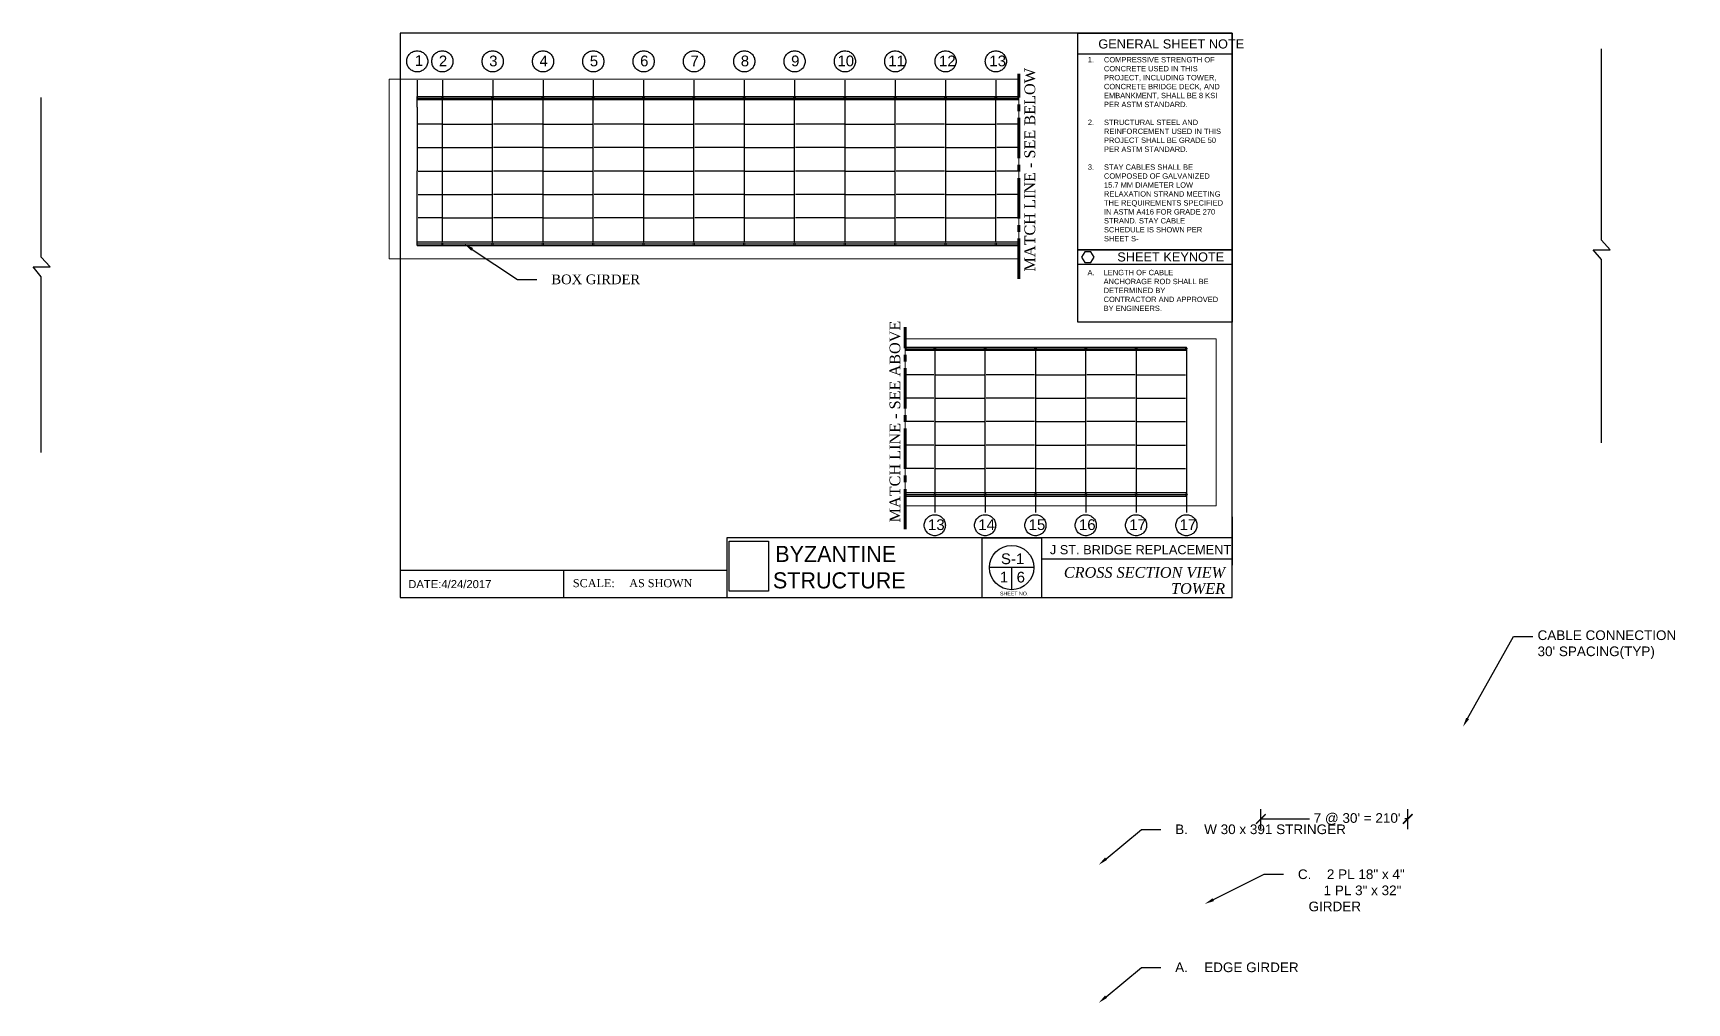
# Paper-space layout 'Layout1' of a CAD drawing. Header units: feet. Extents: x -70 to 24, y -8 to 342.
# Drawn here: x -6.84 to 23.97, y -7.55 to 10.52 of the extents above; entities outside this region: 4.
# The model-space entities are those that its viewports show. They can reach past a viewport. Long polylines and large blocks are cut down to what shows.
import ezdxf
from ezdxf import colors
from ezdxf.entities.mleader import LeaderData, LeaderLine
from ezdxf.enums import TextEntityAlignment as Align
from ezdxf.math import Vec2, Vec3

# ---------------------------------------------------------------- set-up
doc = ezdxf.new("R2010")
doc.units = ezdxf.units.FT
doc.header["$MEASUREMENT"] = 0
doc.header["$XCLIPFRAME"] = 2
doc.linetypes.add('ACAD_ISO03W100', pattern=[30, 12, -18])
doc.linetypes.add('CENTER2', pattern=[1.125, 0.75, -0.125, 0.125, -0.125])
doc.styles.add('Annotative', font='arial.ttf')
doc.styles.add('Bridge 122L', font='times.ttf')
doc.styles.get("Standard").update_dxf_attribs({"font": 'arial.ttf'})
doc.dimstyles.new('Bridge 122L', dxfattribs={"dimtxt": 0.18, "dimasz": 0.18, "dimexe": 0.18, "dimexo": 0.0625, "dimgap": 0.09, "dimtad": 0, "dimtih": 1, "dimtoh": 1, "dimzin": 0, "dimdsep": 46, "dimlunit": 3, "dimtxsty": 'Annotative', "dimblk": 'ARCHTICK', "dimcen": 0.09, "dimadec": 1, "dimazin": 0, "dimtfac": 1, "dimtofl": 0, "dimtmove": 0, "dimatfit": 3, "dimfxl": 1, "dimtolj": 1, "dimtzin": 0, "dimarcsym": 0})
picture_1 = doc.add_image_def('image1.jpg', size_in_pixel=(215, 288))

# ---------------------------------------------------------------- blocks, each defined once
blk = doc.blocks.new('_ArchTick')
at = {"color": 0, "linetype": 'ByBlock', "const_width": 0.15}
blk.add_lwpolyline([(-0.5, -0.5), (0.5, 0.5)], dxfattribs=at)
blk = doc.blocks.new('*D1')
at = {"color": 0, "linetype": 'Continuous', "lineweight": -2, "transparency": 16777216}
for p, q in [((16.037, -4.319), (16.037, -3.947)), ((18.771, -4.319), (18.771, -3.947)), ((16.037, -4.127), (16.942, -4.127)), ((18.771, -4.127), (18.715, -4.127))]:
    blk.add_line(p, q, dxfattribs=at)
at = {"layer": 'Defpoints', "color": 0, "linetype": 'CENTER2', "transparency": 16777216}
for p in [(18.771, -4.127), (16.037, -4.381), (18.771, -4.381)]:
    blk.add_point(p, dxfattribs=at)
at = {"color": 0, "linetype": 'CENTER2', "lineweight": -2, "transparency": 16777216, "xscale": 0.18, "yscale": 0.18, "zscale": 0.18, "rotation": 180}
blk.add_blockref('_ArchTick', (16.037, -4.127), dxfattribs=at)
at = {"color": 0, "linetype": 'CENTER2', "lineweight": -2, "transparency": 16777216, "xscale": 0.18, "yscale": 0.18, "zscale": 0.18}
blk.add_blockref('_ArchTick', (18.771, -4.127), dxfattribs=at)
at = {"color": 0, "linetype": 'CENTER2', "transparency": 16777216, "insert": (17.829, -4.127), "char_height": 0.18, "attachment_point": 5, "style": 'Annotative'}
blk.add_mtext("\\A1;7 @ 30' = 210'", dxfattribs=at)
blk = doc.blocks.new('Sheet Number')
for p, q in [((11.806, 0.557), (10.98, 0.557)), ((11.393, 0.557), (11.393, 0.144))]:
    blk.add_line(p, q)
blk.add_circle((11.393, 0.557), 0.413)
for tag, p in [('S-1', (11.411, 0.721)), ('1', (11.251, 0.38))]:
    blk.add_attdef(tag, text='', height=0.2).set_placement(p, align=Align.MIDDLE)
at = {"style": 'Annotative'}
blk.add_attdef('6', text='', height=0.2, dxfattribs=at).set_placement((11.563, 0.379), align=Align.MIDDLE)
blk = doc.blocks.new('*D6')
at = {"color": 0, "linetype": 'Continuous', "lineweight": -2, "transparency": 16777216}
for p, q in [((2.037, 342.009), (0.631, 342.009)), ((0.811, 342.009), (0.811, 341.743)), ((2.037, 341.115), (0.631, 341.115)), ((0.811, 341.115), (0.811, 341.382))]:
    blk.add_line(p, q, dxfattribs=at)
at = {"layer": 'Defpoints', "color": 0, "transparency": 16777216}
for p in [(2.1, 342.009), (0.811, 341.115), (2.1, 341.115)]:
    blk.add_point(p, dxfattribs=at)
at = {"color": 0, "lineweight": -2, "transparency": 16777216, "xscale": 0.18, "yscale": 0.18, "zscale": 0.18}
for p, rotation in [((0.811, 342.009), 90), ((0.811, 341.115), 270)]:
    blk.add_blockref('_ArchTick', p, dxfattribs=dict(at, rotation=rotation))
at = {"color": 0, "transparency": 16777216, "insert": (0.811, 341.562), "char_height": 0.18, "attachment_point": 5, "style": 'Annotative'}
blk.add_mtext("\\A1;14'", dxfattribs=at)
blk = doc.blocks.new('*D7')
at = {"color": 0, "linetype": 'Continuous', "lineweight": -2, "transparency": 16777216}
for p, q in [((2.037, 341.115), (0.631, 341.115)), ((0.811, 341.115), (0.811, 340.848)), ((2.037, 340.221), (0.631, 340.221)), ((0.811, 340.221), (0.811, 340.488))]:
    blk.add_line(p, q, dxfattribs=at)
at = {"layer": 'Defpoints', "color": 0, "transparency": 16777216}
for p in [(2.1, 341.115), (0.811, 340.221), (2.1, 340.221)]:
    blk.add_point(p, dxfattribs=at)
at = {"color": 0, "lineweight": -2, "transparency": 16777216, "xscale": 0.18, "yscale": 0.18, "zscale": 0.18}
for p, rotation in [((0.811, 341.115), 90), ((0.811, 340.221), 270)]:
    blk.add_blockref('_ArchTick', p, dxfattribs=dict(at, rotation=rotation))
at = {"color": 0, "transparency": 16777216, "insert": (0.811, 340.668), "char_height": 0.18, "attachment_point": 5, "style": 'Annotative'}
blk.add_mtext("\\A1;14'", dxfattribs=at)
blk = doc.blocks.new('*D8')
at = {"color": 0, "linetype": 'Continuous', "lineweight": -2, "transparency": 16777216}
for p, q in [((-68.509, 334.52), (-69.915, 334.52)), ((-69.735, 334.52), (-69.735, 334.253)), ((-69.735, 333.626), (-69.735, 333.892)), ((-68.509, 333.626), (-69.915, 333.626))]:
    blk.add_line(p, q, dxfattribs=at)
at = {"layer": 'Defpoints', "color": 0, "transparency": 16777216}
for p in [(-68.447, 334.52), (-69.735, 333.626), (-68.447, 333.626)]:
    blk.add_point(p, dxfattribs=at)
at = {"color": 0, "lineweight": -2, "transparency": 16777216, "xscale": 0.18, "yscale": 0.18, "zscale": 0.18}
for p, rotation in [((-69.735, 334.52), 90), ((-69.735, 333.626), 270)]:
    blk.add_blockref('_ArchTick', p, dxfattribs=dict(at, rotation=rotation))
at = {"color": 0, "transparency": 16777216, "insert": (-69.735, 334.073), "char_height": 0.18, "attachment_point": 5, "style": 'Annotative'}
blk.add_mtext("\\A1;14'", dxfattribs=at)
blk = doc.blocks.new('*D9')
at = {"color": 0, "linetype": 'Continuous', "lineweight": -2, "transparency": 16777216}
for p, q in [((-68.509, 333.626), (-69.915, 333.626)), ((-69.735, 333.626), (-69.735, 333.359)), ((-69.735, 332.731), (-69.735, 332.998)), ((-68.509, 332.731), (-69.915, 332.731))]:
    blk.add_line(p, q, dxfattribs=at)
at = {"layer": 'Defpoints', "color": 0, "transparency": 16777216}
for p in [(-68.447, 333.626), (-69.735, 332.731), (-68.447, 332.731)]:
    blk.add_point(p, dxfattribs=at)
at = {"color": 0, "lineweight": -2, "transparency": 16777216, "xscale": 0.18, "yscale": 0.18, "zscale": 0.18}
for p, rotation in [((-69.735, 333.626), 90), ((-69.735, 332.731), 270)]:
    blk.add_blockref('_ArchTick', p, dxfattribs=dict(at, rotation=rotation))
at = {"color": 0, "transparency": 16777216, "insert": (-69.735, 333.178), "char_height": 0.18, "attachment_point": 5, "style": 'Annotative'}
blk.add_mtext("\\A1;14'", dxfattribs=at)

msp = doc.modelspace()

# ---------------------------------------------------------------- linework, layer by layer
for p, q in [((4524, 21397), (10824, 21397)), ((4524, 21320), (4524, 21397)), ((4524, 21397), (4524, 21373)), ((4524, 21385), (10824, 21385)), ((4524, 21374), (10824, 21374)), ((4524, 21373), (4524, 21374)), ((4524, 21320), (4524, 21092)), ((4704, 21374), (4704, 20354)), ((5064, 20354), (5064, 21374)), ((5424, 21374), (5424, 20354)), ((5784, 20354), (5784, 21374)), ((6144, 21374), (6144, 20354)), ((6504, 20354), (6504, 21374)), ((6864, 21374), (6864, 20354)), ((7224, 20354), (7224, 21374)), ((7584, 21374), (7584, 20354)), ((7944, 20354), (7944, 21374)), ((8304, 21374), (8304, 20354)), ((8664, 20354), (8664, 21374)), ((9024, 21374), (9024, 20354)), ((9384, 20354), (9384, 21374)), ((9744, 21374), (9744, 20354)), ((10104, 20354), (10104, 21374)), ((10464, 21374), (10464, 20354)), ((10824, 21374), (10824, 21397)), ((10824, 21374), (10824, 20354)), ((4698, 21199), (4531, 21199)), ((4711, 21199), (5058, 21199)), ((5418, 21199), (5071, 21199)), ((5431, 21199), (5778, 21199)), ((6138, 21199), (5791, 21199)), ((6151, 21199), (6498, 21199)), ((6858, 21199), (6511, 21199)), ((6871, 21199), (7218, 21199)), ((7578, 21199), (7231, 21199)), ((7591, 21199), (7938, 21199)), ((8298, 21199), (7951, 21199)), ((8311, 21199), (8658, 21199)), ((9018, 21199), (8671, 21199)), ((9031, 21199), (9378, 21199)), ((9738, 21199), (9391, 21199)), ((9751, 21199), (10098, 21199)), ((10458, 21199), (10111, 21199)), ((10471, 21199), (10818, 21199)), ((4524, 21092), (4524, 20864)), ((4531, 21031), (4698, 21031)), ((4711, 21031), (5058, 21031)), ((5418, 21031), (5071, 21031)), ((5431, 21031), (5778, 21031)), ((6138, 21031), (5791, 21031)), ((6151, 21031), (6498, 21031)), ((6858, 21031), (6511, 21031)), ((6871, 21031), (7218, 21031)), ((7578, 21031), (7231, 21031)), ((7591, 21031), (7938, 21031)), ((8298, 21031), (7951, 21031)), ((8311, 21031), (8658, 21031)), ((9018, 21031), (8671, 21031)), ((9031, 21031), (9378, 21031)), ((9738, 21031), (9391, 21031)), ((9751, 21031), (10098, 21031)), ((10458, 21031), (10111, 21031)), ((10471, 21031), (10818, 21031)), ((4524, 20636), (4524, 20864)), ((4531, 20863), (4698, 20863)), ((4711, 20863), (5058, 20863)), ((5418, 20863), (5071, 20863)), ((5431, 20863), (5778, 20863)), ((6138, 20863), (5791, 20863)), ((6151, 20863), (6498, 20863)), ((6858, 20863), (6511, 20863)), ((6871, 20863), (7218, 20863)), ((7578, 20863), (7231, 20863)), ((7591, 20863), (7938, 20863)), ((8298, 20863), (7951, 20863)), ((8311, 20863), (8658, 20863)), ((9018, 20863), (8671, 20863)), ((9031, 20863), (9378, 20863)), ((9738, 20863), (9391, 20863)), ((9751, 20863), (10098, 20863)), ((10458, 20863), (10111, 20863)), ((10471, 20863), (10818, 20863)), ((4524, 20408), (4524, 20636)), ((4531, 20695), (4698, 20695)), ((4711, 20695), (5058, 20695)), ((5418, 20695), (5071, 20695)), ((5431, 20695), (5778, 20695)), ((6138, 20695), (5791, 20695)), ((6151, 20695), (6498, 20695)), ((6858, 20695), (6511, 20695)), ((6871, 20695), (7218, 20695)), ((7578, 20695), (7231, 20695)), ((7591, 20695), (7938, 20695)), ((8298, 20695), (7951, 20695)), ((8311, 20695), (8658, 20695)), ((9018, 20695), (8671, 20695)), ((9031, 20695), (9378, 20695)), ((9738, 20695), (9391, 20695)), ((9751, 20695), (10098, 20695)), ((10458, 20695), (10111, 20695)), ((10471, 20695), (10818, 20695)), ((4698, 20527), (4531, 20527)), ((4711, 20527), (5058, 20527)), ((5418, 20527), (5071, 20527)), ((5431, 20527), (5778, 20527)), ((6138, 20527), (5791, 20527)), ((6151, 20527), (6498, 20527)), ((6858, 20527), (6511, 20527)), ((6871, 20527), (7218, 20527)), ((7578, 20527), (7231, 20527)), ((7591, 20527), (7938, 20527)), ((8298, 20527), (7951, 20527)), ((8311, 20527), (8658, 20527)), ((9018, 20527), (8671, 20527)), ((9031, 20527), (9378, 20527)), ((9738, 20527), (9391, 20527)), ((9751, 20527), (10098, 20527)), ((10458, 20527), (10111, 20527)), ((10471, 20527), (10818, 20527)), ((4524, 20330), (4524, 20408)), ((10824, 20354), (4524, 20354)), ((10824, 20330), (10824, 20354)), ((10824, 20352), (10824, 20329)), ((4524, 20341), (10824, 20341)), ((4524, 20330), (10824, 20330))]:
    msp.add_line(p, q)
at = {"color": 242, "true_color": 0xcd2027}
for centre in [(4704, 21385), (5064, 21385), (5424, 21385), (5784, 21385), (6144, 21385), (6504, 21385), (6864, 21385), (7224, 21385), (7584, 21385), (7944, 21385), (8304, 21385), (8664, 21385), (9024, 21385), (9384, 21385), (9744, 21385), (10104, 21385), (10464, 21385), (10824, 21385), (4704, 20341), (5064, 20341), (5424, 20341), (5784, 20341), (6144, 20341), (6504, 20341), (6864, 20341), (7224, 20341), (7584, 20341), (7944, 20341), (8304, 20341), (8664, 20341), (9024, 20341), (9384, 20341), (9744, 20341), (10104, 20341), (10464, 20341), (10824, 20341)]:
    msp.add_circle(centre, 6.54, dxfattribs=at)

psp = doc.layouts.get("Layout1")

# ---------------------------------------------------------------- linework, layer by layer
for p, q in [((12.62711501, 10.12890107), (15.50032638, 10.12890107)), ((12.62711501, 6.20786308), (15.50032638, 6.20786308)), ((15.50032638, -0.00010438), (15.50032638, 1.49989562)), ((15.50032638, 1.49989562), (15.50032638, 0.99989562)), ((10.83752591, 1.11371577), (11.94752591, 1.11371577)), ((15.50032638, 1.11371577), (11.21782473, 1.11371577)), ((11.94752591, 1.11371577), (11.94752591, -0.00010438)), ((15.50032638, 0.99989562), (15.50032638, 0.59989562)), ((15.50032638, 0.71371577), (11.94752591, 0.71371577)), ((6.08685743, 0.49989562), (-0.00048478, 0.49989562)), ((3.04318632, 0.49989562), (3.04318632, -0.00010438)), ((-0.00048478, -0.00010438), (6.50032638, -0.00010438)), ((11.50032638, -0.00010438), (12.10032638, -0.00010438))]:
    psp.add_line(p, q)
at = {"linetype": 'CENTER2'}
for p, q in [((0.31699065, 9.6400659), (0.31699065, 9.33611725)), ((0.78574065, 9.6400659), (0.78574065, 9.33611725)), ((1.72324065, 9.6400659), (1.72324065, 9.33611725)), ((2.66074065, 9.6400659), (2.66074065, 9.33611725)), ((3.59824065, 9.6400659), (3.59824065, 9.33611725)), ((4.53574065, 9.6400659), (4.53574065, 9.33611725)), ((5.47324065, 9.6400659), (5.47324065, 9.33611725)), ((6.41074065, 9.6400659), (6.41074065, 9.33611725)), ((7.34824065, 9.6400659), (7.34824065, 9.33611725)), ((8.28574065, 9.6400659), (8.28574065, 9.33611725)), ((9.22324065, 9.6400659), (9.22324065, 9.33611725)), ((10.16074065, 9.6400659), (10.16074065, 9.33611725)), ((11.09824065, 9.6400659), (11.09824065, 9.33611725)), ((9.96083774, 1.88588737), (9.96083774, 1.58193872)), ((10.89833774, 1.88588737), (10.89833774, 1.58193872)), ((11.83583774, 1.88588737), (11.83583774, 1.58193872)), ((12.77333774, 1.88588737), (12.77333774, 1.58193872)), ((13.71083774, 1.88588737), (13.71083774, 1.58193872)), ((14.64833774, 1.88588737), (14.64833774, 1.58193872))]:
    psp.add_line(p, q, dxfattribs=at)
at = {"linetype": 'CENTER2', "lineweight": 80}
for p, q in [((11.52660383, 5.93725915), (11.52660383, 9.75560958)), ((9.41062176, 1.27080034), (9.41062176, 5.03381419))]:
    psp.add_line(p, q, dxfattribs=at)
for points in [[(-0.00048478, 10.51548572), (-0.00048478, -0.00010438), (15.50032638, -0.00010438), (15.50032638, 10.51548572)], [(15.50032638, 10.51548572), (15.50032638, 6.47697195), (12.62711501, 6.47697195), (12.62711501, 10.51548572)], [(12.62711501, 5.1283642), (12.62711501, 6.47697195), (15.50032638, 6.47697195), (15.50032638, 5.1283642)], [(12.86974259, 6.24056749), (12.92768765, 6.34093127), (12.86974259, 6.44129506), (12.75385248, 6.44129506), (12.69590742, 6.34093127), (12.75385248, 6.24056749)]]:
    psp.add_lwpolyline(points, close=True)
for points in [[(22.3792297, 2.88197346), (22.3792297, 6.29607291), (22.22541942, 6.47779264), (22.54677529, 6.47779264), (22.3792297, 6.65951238), (22.3792297, 10.22065004)], [(-6.68628874, 2.70330093), (-6.68628874, 5.97601381), (-6.84009902, 6.15773354), (-6.51874315, 6.15773354), (-6.68628874, 6.33945327), (-6.68628874, 9.31243588)], [(11.21782473, 1.11371577), (6.08685743, 1.11371577), (6.08685743, -0.00010438)], [(10.83752591, 1.11371577), (10.83752591, -0.00010438)]]:
    psp.add_lwpolyline(points)
at = {"linetype": 'ACAD_ISO03W100'}
for centre in [(0.31699065, 9.98883646), (0.78574065, 9.98883646), (1.72324065, 9.98883646), (2.66074065, 9.98883646), (3.59824065, 9.98883646), (4.53574065, 9.98883646), (5.47324065, 9.98883646), (6.41074065, 9.98883646), (7.34824065, 9.98883646), (8.28574065, 9.98883646), (9.22324065, 9.98883646), (10.16074065, 9.98883646), (11.09824065, 9.98883646), (9.96083774, 1.34605708), (10.89833774, 1.34605708), (11.83583774, 1.34605708), (12.77333774, 1.34605708), (13.71083774, 1.34605708), (14.64833774, 1.34605708)]:
    psp.add_circle(centre, 0.19641206, dxfattribs=at)

# ---------------------------------------------------------------- block references
psp.add_blockref('Sheet Number', (-0.00048478, -0.00010438)).add_auto_attribs({'6': '6', '1': '1', 'S-1': 'S-1'})

# ---------------------------------------------------------------- texts
for s, width, gutter_width, heights, insert, char_height, attachment_point in [('GENERAL SHEET NOTE', 3.0363088888, 1, [0.17379957], (15.72524843, 10.22608717), 0.17, 9), ('\\pi-0.3,l0.4,t0.4;1.^ICOMPRESSIVE STRENGTH OF CONCRETE USED IN THIS PROJECT, INCLUDING TOWER, CONCRETE BRIDGE DECK, AND EMBANKMENT, SHALL BE 8 KSI PER ASTM STANDARD.\\P\\P2.^ISTRUCTURAL STEEL AND REINFORCEMENT USED IN THIS PROJECT SHALL BE GRADE 50 PER ASTM STANDARD.  \\P\\P3.^ISTAY CABLES SHALL BE COMPOSED OF GALVANIZED 15.7 MM DIAMETER LOW RELAXATION STRAND MEETING THE REQUIREMENTS SPECIFIED IN ASTM A416 FOR GRADE 270 STRAND. STAY CABLE SCHEDULE IS SHOWN PER SHEET S-', 2.6498062996, 0.75, [0], (12.71190491, 10.06913282), 0.1, 1), ('SHEET KEYNOTE', 2.3396184216, 1, [0.10259937], (15.35326157, 6.25756241), 0.17, 9), ('\\pi-0.3,l0.5,t0.5;A.^ILENGTH OF CABLE ANCHORAGE ROD SHALL BE DETERMINED BY CONTRACTOR AND APPROVED BY ENGINEERS.  ', 2.6498062996, 0.75, [0], (12.60604744, 6.10401333), 0.1, 1), ('J ST. BRIDGE REPLACEMENT', 4.2825016445, 1, [0], (15.482486, 0.80283697), 0.17, 9), ('SHEET NO.', 0.7348315965, 1, [0], (11.17550312, 0.10816224), 0.07, 1)]:
    psp.add_mtext_dynamic_manual_height_columns(s, width=width, gutter_width=gutter_width, heights=heights, dxfattribs=dict(insert=insert, char_height=char_height, attachment_point=attachment_point))
at = {"linetype": 'ACAD_ISO03W100', "lineweight": 100, "char_height": 0.2, "attachment_point": 1}
for s, insert in [('1', (0.27305335, 10.1033434)), ('1', (0.27305335, 10.1033434)), ('2', (0.72038563, 10.09658292)), ('3', (1.65788563, 10.09658292)), ('4', (2.59538563, 10.09658292)), ('5', (3.53288563, 10.09658292)), ('6', (4.47038563, 10.09658292)), ('7', (5.40788563, 10.09658292)), ('8', (6.34538563, 10.09658292)), ('9', (7.28288563, 10.09658292)), ('10', (8.14603811, 10.09658292)), ('11', (9.09477386, 10.09658292)), ('12', (10.03898445, 10.09658292)), ('13', (10.97652337, 10.09658292)), ('13', (9.83342246, 1.4565854)), ('14', (10.77092246, 1.4565854)), ('15', (11.70842246, 1.4565854)), ('16', (12.64592246, 1.4565854)), ('17', (13.58342246, 1.4565854)), ('17', (14.52092246, 1.4565854))]:
    psp.add_mtext_dynamic_manual_height_columns(s, width=0.295575523, gutter_width=1, heights=[0], dxfattribs=dict(at, insert=insert))
at = {"char_height": 0.3, "attachment_point": 1}
for s, insert, width in [('{\\fHarrington|b0|i0|c0|p82;BYZANTINE}', (6.98837084, 0.96148181), 2.788092916), ('{\\fBankGothic Lt BT|b0|i0|c0|p34;STRUCTURE}', (6.94394688, 0.46881131), 2.0704230008)]:
    psp.add_mtext(s, dxfattribs=dict(at, insert=insert, width=width))
at = {"insert": (3.06736273, 0.34200831), "char_height": 0.15, "attachment_point": 1, "style": 'Bridge 122L'}
psp.add_mtext_dynamic_manual_height_columns('\\pi-0.45,l0.6,t1.2;SCALE:^IAS SHOWN ', width=3.610622666, gutter_width=0.75, heights=[0], dxfattribs=at)
at = {"insert": (15.36932506, 0.0622339), "char_height": 0.2, "attachment_point": 9, "line_spacing_factor": 0.9}
psp.add_mtext_dynamic_manual_height_columns('{\\fTimes New Roman|b0|i1|c0|p18;CROSS SECTION VIEW \\PTOWER }', width=2.9690823123, gutter_width=1, heights=[0], dxfattribs=at)
psp.add_attdef('DATE:4/24/2017', (0.15027582, 0.17386415), '', height=0.15)
at = {"layer": 'Defpoints', "char_height": 0.2, "attachment_point": 1, "rotation": 90, "style": 'Bridge 122L'}
for s, width, insert in [('MATCH LINE - SEE BELOW', 4.1919886084, (11.63112315, 6.07211868)), ('MATCH LINE - SEE ABOVE', 4.1230420858, (9.1171699, 1.39816653))]:
    psp.add_mtext_dynamic_manual_height_columns(s, width=width, gutter_width=1, heights=[0], dxfattribs=dict(at, insert=insert))

# ---------------------------------------------------------------- dimensions: what is measured, and where the dimension line sits
for base, p1, p2, picture, middle in [((0.81111567, 341.11508478), (2.09989343, 342.00946305), (2.09989343, 341.11508478), '*D6', (0.81111567, 341.56227392)), ((0.81111567, 340.2207065), (2.09989343, 341.11508478), (2.09989343, 340.2207065), '*D7', (0.81111567, 340.66789564)), ((-69.73529713, 333.62566853), (-68.44651937, 334.52004681), (-68.44651937, 333.62566853), '*D8', (-69.73529713, 334.07285767)), ((-69.73529713, 332.73129026), (-68.44651937, 333.62566853), (-68.44651937, 332.73129026), '*D9', (-69.73529713, 333.1784794))]:
    dim = psp.add_linear_dim(base=base, p1=p1, p2=p2, angle=90, dimstyle='Bridge 122L', override={"dimlfac": -187.839983})
    dim.commit()
    dim.dimension.update_dxf_attribs({"geometry": picture, "text_midpoint": middle})
at = {"linetype": 'CENTER2'}
dim = psp.add_linear_dim(base=(18.77146573, -4.12739235), p1=(16.03709073, -4.38109091), p2=(18.77146573, -4.38109091), text="7 @ 30' = 210'", dimstyle='Bridge 122L', override={"dimlfac": -28071.21778}, dxfattribs=at)
dim.commit()
dim.dimension.update_dxf_attribs({"geometry": '*D1', "text_midpoint": (17.82899091, -4.12739235), "dimtype": 160})

# ---------------------------------------------------------------- pictures from other files: only their frames are drawn
image = psp.add_image(picture_1, insert=(6.12915667, 0.0747102), size_in_units=(0.74652778, 1))
image.set_boundary_path([(-0.1364924, 7.203723), (211.3589665, 275.7695327)])
image.dxf.flags = 15

# ---------------------------------------------------------------- leaders
ml = psp.add_multileader_mtext('Standard', dxfattribs=at)
ml.set_content('\\pxi-3,l4,t4;BOX GIRDER', color=256, style='Bridge 122L')
ml.set_leader_properties(linetype='Continuous')
ml.build(insert=Vec2(0, 0))
ml.multileader.update_dxf_attribs({"dogleg_length": 0.36, "arrow_head_size": 0.18})
ctx = ml.context
ctx.base_point, ctx.char_height, ctx.arrow_head_size, ctx.landing_gap_size, ctx.plane_origin = Vec3(2.5466433, 5.92495438), 0.18, 0.18, 0.09, Vec3(3.48518467, 4.17251426)
notes = []
notes.append((ctx, [(0, (1, 1, 0), (2.1866433, 5.92495438), (1, 0), 0.36, [(0, [(1.19189015, 6.58581894)], 0, [])])]))
ctx.mtext.insert, ctx.mtext.width, ctx.mtext.flow_direction = Vec3(2.6366433, 6.01696591), 1.9023007779, 5
ml = psp.add_multileader_mtext('Standard', dxfattribs=at)
ml.set_content("CABLE CONNECTION 30' SPACING(TYP)", color=256)
ml.set_leader_properties(linetype='Continuous')
ml.build(insert=Vec2(0, 0))
ml.multileader.update_dxf_attribs({"dogleg_length": 0.36, "arrow_head_size": 0.18})
ctx = ml.context
ctx.base_point, ctx.char_height, ctx.arrow_head_size, ctx.landing_gap_size, ctx.plane_origin = Vec3(21.10058454, -0.72978644), 0.18, 0.18, 0.09, Vec3(19.86496664, -2.34511108)
notes.append((ctx, [(0, (1, 1, 0), (20.74058454, -0.72978644), (1, 0), 0.36, [(0, [(19.79993433, -2.41161148)], 0, [])])]))
ctx.mtext.insert, ctx.mtext.width, ctx.mtext.flow_direction = Vec3(21.19058454, -0.61332669), 2.7832638029, 5
ml = psp.add_multileader_mtext('Standard', dxfattribs=at)
ml.set_content('\\pxi-3,l4,t4;B.^IW 30 x 391 STRINGER ', color=256)
ml.set_leader_properties(linetype='Continuous')
ml.build(insert=Vec2(0, 0))
ml.multileader.update_dxf_attribs({"dogleg_length": 0.36, "arrow_head_size": 0.18})
ctx = ml.context
ctx.base_point, ctx.char_height, ctx.arrow_head_size, ctx.landing_gap_size, ctx.plane_origin = Vec3(14.16917448, -4.32075248), 0.18, 0.18, 0.09, Vec3(13.0778932, -4.91644863)
notes.append((ctx, [(0, (1, 1, 0), (13.80917448, -4.32075248), (1, 0), 0.36, [(0, [(13.01286088, -4.98294903)], 0, [])])]))
ctx.mtext.insert, ctx.mtext.width, ctx.mtext.flow_direction = Vec3(14.25917448, -4.2291563), 3.5292455898, 5
ml = psp.add_multileader_mtext('Standard', dxfattribs=at)
ml.set_content('\\pxi-1.1037,l2.1037,t2.1037;C.^I2 PL 18" x 4"     1 PL 3" x 32" GIRDER ', color=256)
ml.set_leader_properties(linetype='Continuous')
ml.build(insert=Vec2(0, 0))
ml.multileader.update_dxf_attribs({"dogleg_length": 0.36, "arrow_head_size": 0.18})
ctx = ml.context
ctx.base_point, ctx.char_height, ctx.arrow_head_size, ctx.landing_gap_size, ctx.plane_origin = Vec3(16.45553905, -5.15827885), 0.18, 0.18, 0.09, Vec3(15.05468776, -5.9185896)
notes.append((ctx, [(0, (1, 1, 0), (16.09553905, -5.15827885), (1, 0), 0.36, [(0, [(14.98965545, -5.71065106)], 0, [])])]))
ctx.mtext.insert, ctx.mtext.width, ctx.mtext.flow_direction = Vec3(16.54553905, -5.06674406), 2.2022943508, 5
ml = psp.add_multileader_mtext('Standard', dxfattribs=at)
ml.set_content('\\pxi-3,l4,t4;A.^IEDGE GIRDER ', color=256)
ml.set_leader_properties(linetype='Continuous')
ml.build(insert=Vec2(0, 0))
ml.multileader.update_dxf_attribs({"dogleg_length": 0.36, "arrow_head_size": 0.18})
ctx = ml.context
ctx.base_point, ctx.char_height, ctx.arrow_head_size, ctx.landing_gap_size, ctx.plane_origin = Vec3(14.16917448, -6.89209003), 0.18, 0.18, 0.09, Vec3(13.0778932, -7.48778617)
notes.append((ctx, [(0, (1, 1, 0), (13.80917448, -6.89209003), (1, 0), 0.36, [(0, [(13.01286088, -7.55428658)], 0, [])])]))
ctx.mtext.insert, ctx.mtext.width, ctx.mtext.flow_direction = Vec3(14.25917448, -6.80055524), 3.109718386, 5
for ctx, leaders in notes:
    for number, flags, end, landing, length, lines in leaders:
        leader = LeaderData()
        leader.index, (leader.has_last_leader_line, leader.has_dogleg_vector, leader.attachment_direction) = number, flags
        leader.last_leader_point, leader.dogleg_vector, leader.dogleg_length = Vec3(end), Vec3(landing), length
        for number, points, colour, breaks in lines:
            line = LeaderLine()
            line.index, line.vertices, line.color, line.breaks = number, Vec3.list(points), colors.encode_raw_color(colour), breaks
            leader.lines.append(line)
        ctx.leaders.append(leader)

# ---------------------------------------------------------------- viewports
at = {"layer": '0'}
psp.add_viewport(center=(12.30558308, 3.26327784), size=(5.78992264, 3.1120229592), view_center_point=(9924.76539137, 20858.29693239), view_height=1195.0168163299, status=3, dxfattribs=at)
at = {"layer": 'Defpoints'}
psp.add_viewport(center=(5.66103391, 7.98507322), size=(11.73113984, 3.3462946511), view_center_point=(6576.49579194, 20878.25002527), view_height=1284.9771460094, dxfattribs=at)

doc.saveas('drawing.dxf')
